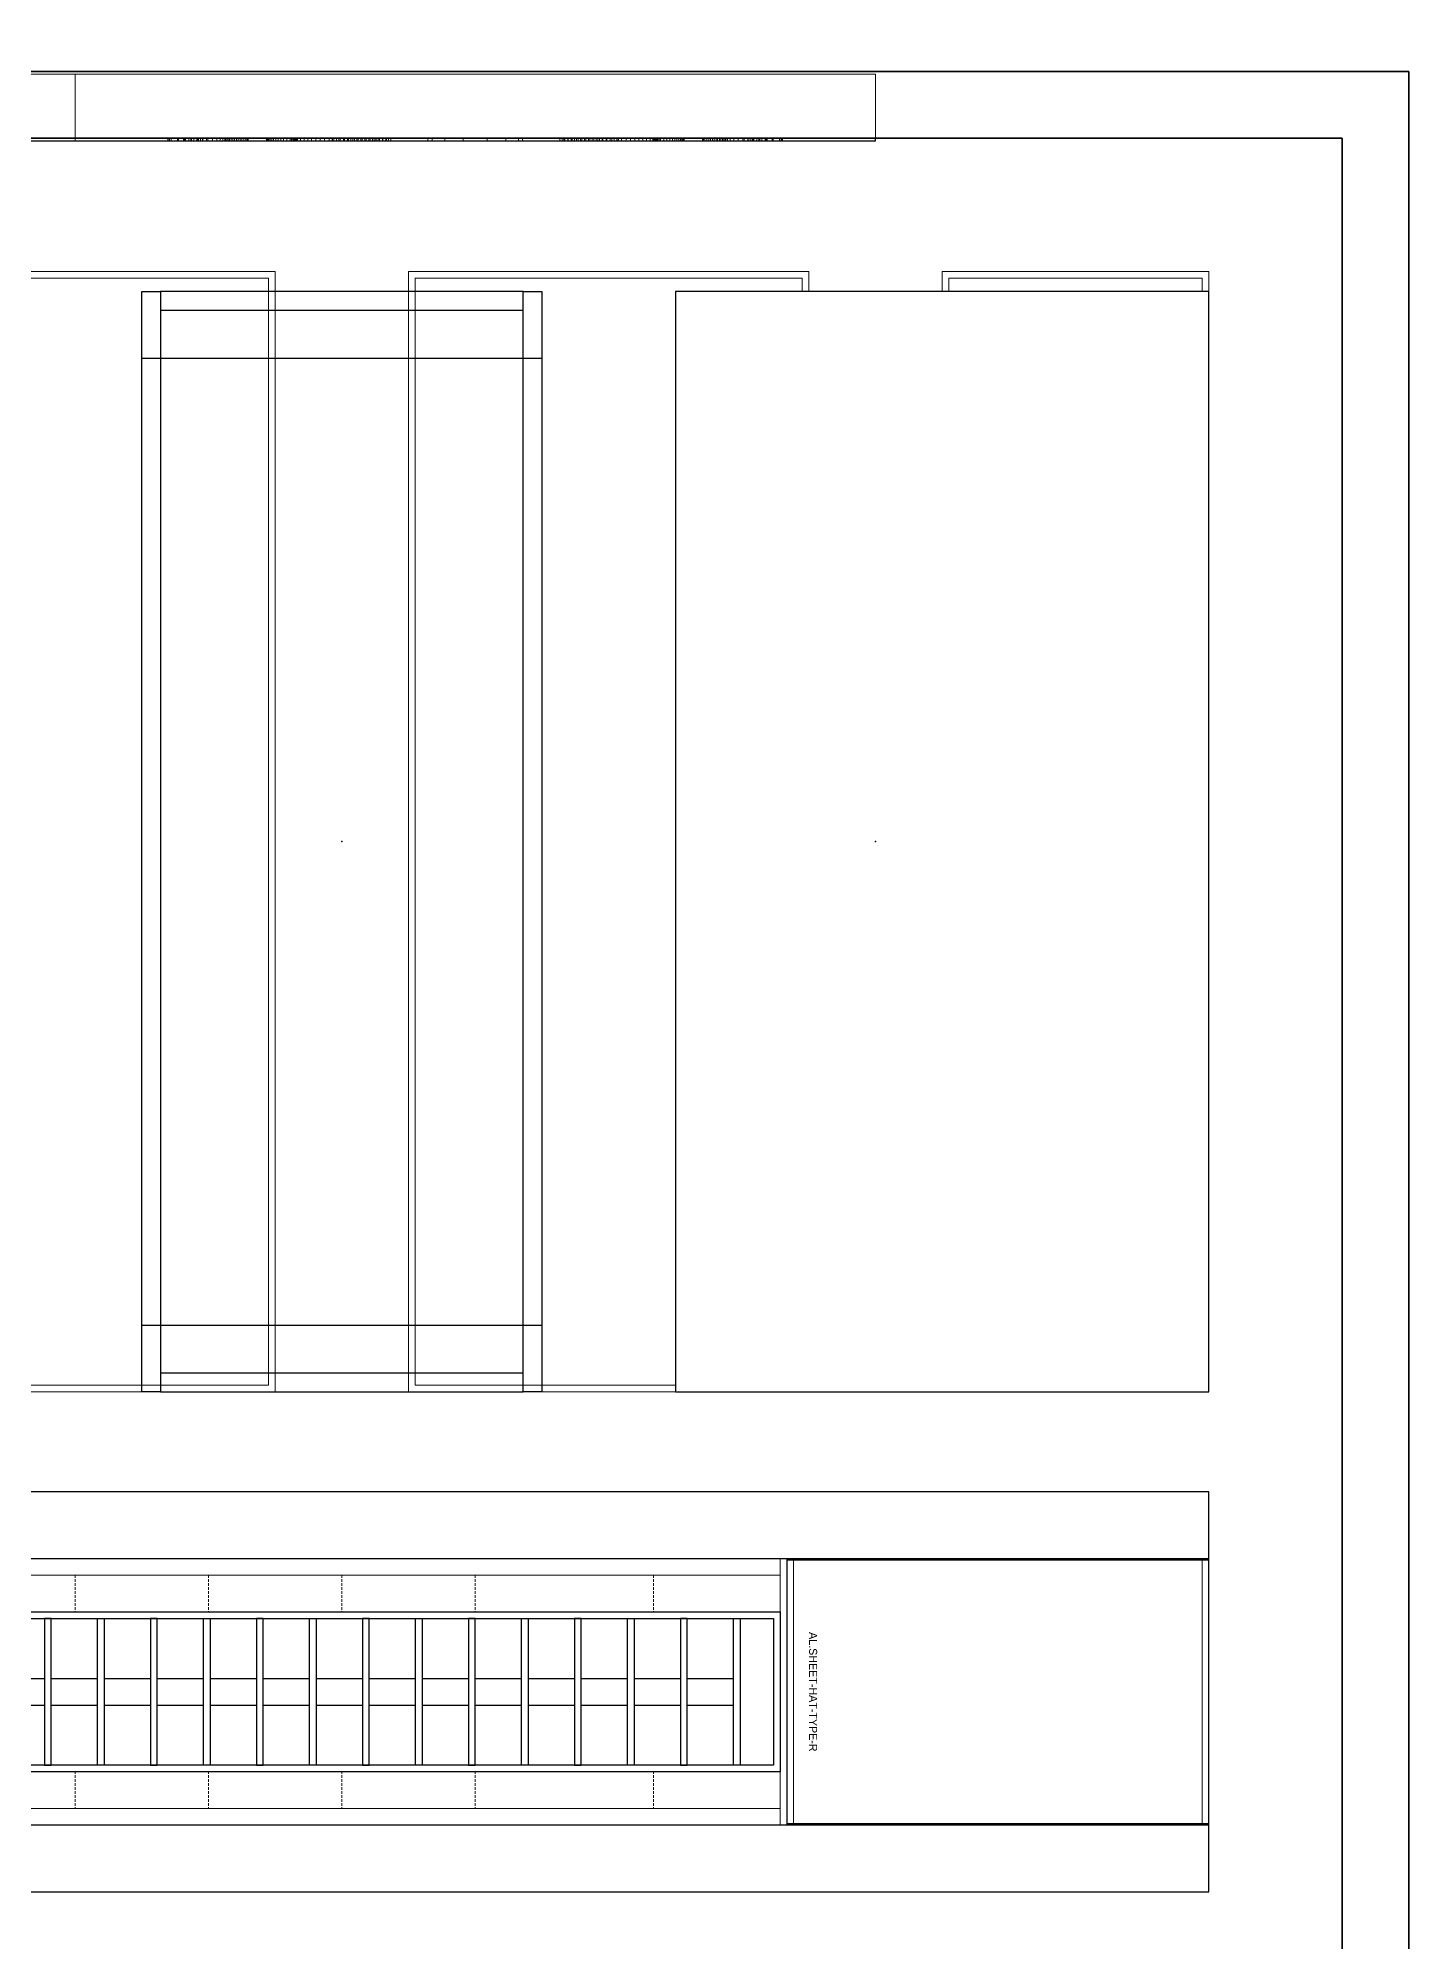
# Model space of a CAD drawing. Header units: millimetres. Extents: x 813027 to 1148939, y -931049 to -10.
# Drawn here: x 1026712 to 1027740, y -112173 to -110745 of the extents above; entities that cross this region are included whole.
import ezdxf
from ezdxf.enums import TextEntityAlignment as Align

# ---------------------------------------------------------------- set-up
doc = ezdxf.new("R2010")
doc.units = ezdxf.units.MM
doc.linetypes.add('DPA_Hidden 50', pattern=[3, 2, -1])
for name, color, linetype in [('000 - WIPEOUT', 250, 'Continuous'), ('001 - ASCESSORIES', 1, 'Continuous'), ('A04_TUBE SERIES', 2, 'Continuous'), ('A11_ALU.SOLID SHEET', 7, 'Continuous')]:
    doc.layers.add(name, color=color, linetype=linetype)
doc.layers.add('A-GLAZ-CURT', color=2, linetype='Continuous', lineweight=9)
doc.layers.add('I-WALL-E', color=2, linetype='Continuous', lineweight=25)

# ---------------------------------------------------------------- blocks, each defined once
blk = doc.blocks.new('DPA_CP_Metal Ceiling Panel - Vertical Panel with Gap-23421678-4160 - LOWER PLATFORM LEVEL - REFLECTED CEILING GENERAL PLAN')
at = {"layer": 'A-GLAZ-CURT'}
for p, q in [((1017796.3, -111761.8), (1017796.3, -110921.8)), ((1017796.3, -110921.8), (1018096.3, -110921.8)), ((1017796.3, -111761.8), (1017796.3, -110921.8)), ((1017796.3, -110921.8), (1018096.3, -110921.8)), ((1018096.3, -110921.8), (1017796.3, -110921.8)), ((1017796.3, -110921.8), (1017796.3, -111761.8)), ((1018096.3, -110921.8), (1017796.3, -110921.8)), ((1017796.3, -110921.8), (1017796.3, -111761.8)), ((1017796.3, -111761.8), (1017796.3, -110921.8)), ((1017796.3, -110921.8), (1018096.3, -110921.8)), ((1017801.3, -111756.8), (1017801.3, -110926.8)), ((1017801.3, -110926.8), (1018091.3, -110926.8)), ((1018091.3, -110926.8), (1018091.3, -111756.8)), ((1018096.3, -111761.8), (1018096.3, -110921.8)), ((1018096.3, -110921.8), (1018096.3, -111761.8)), ((1018096.3, -111761.8), (1018096.3, -110921.8)), ((1018096.3, -111761.8), (1018096.3, -110921.8)), ((1018096.3, -110921.8), (1018096.3, -111761.8)), ((1017801.3, -111756.8), (1018091.3, -111756.8)), ((1017796.3, -111761.8), (1018096.3, -111761.8)), ((1018096.3, -111761.8), (1017796.3, -111761.8)), ((1017796.3, -111761.8), (1018096.3, -111761.8)), ((1017796.3, -111761.8), (1018096.3, -111761.8)), ((1018096.3, -111761.8), (1017796.3, -111761.8))]:
    blk.add_line(p, q, dxfattribs=at)
blk = doc.blocks.new('DPA_CP_Metal Ceiling Panel - Vertical Panel with Gap-23421679-4160 - LOWER PLATFORM LEVEL - REFLECTED CEILING GENERAL PLAN')
at = {"layer": 'A-GLAZ-CURT'}
for p, q in [((1027396.3, -111761.8), (1027396.3, -110921.8)), ((1027396.3, -110921.8), (1027596.3, -110921.8)), ((1027396.3, -111761.8), (1027396.3, -110921.8)), ((1027396.3, -110921.8), (1027596.3, -110921.8)), ((1027596.3, -110921.8), (1027396.3, -110921.8)), ((1027396.3, -110921.8), (1027396.3, -111761.8)), ((1027596.3, -110921.8), (1027396.3, -110921.8)), ((1027396.3, -110921.8), (1027396.3, -111761.8)), ((1027396.3, -111761.8), (1027396.3, -110921.8)), ((1027396.3, -110921.8), (1027596.3, -110921.8)), ((1027401.3, -111756.8), (1027401.3, -110926.8)), ((1027401.3, -110926.8), (1027591.3, -110926.8)), ((1027591.3, -110926.8), (1027591.3, -111756.8)), ((1027596.3, -111761.8), (1027596.3, -110921.8)), ((1027596.3, -110921.8), (1027596.3, -111761.8)), ((1027596.3, -111761.8), (1027596.3, -110921.8)), ((1027596.3, -111761.8), (1027596.3, -110921.8)), ((1027596.3, -110921.8), (1027596.3, -111761.8)), ((1027401.3, -111756.8), (1027591.3, -111756.8)), ((1027396.3, -111761.8), (1027596.3, -111761.8)), ((1027596.3, -111761.8), (1027396.3, -111761.8)), ((1027396.3, -111761.8), (1027596.3, -111761.8)), ((1027396.3, -111761.8), (1027596.3, -111761.8)), ((1027596.3, -111761.8), (1027396.3, -111761.8))]:
    blk.add_line(p, q, dxfattribs=at)
blk = doc.blocks.new('DPA_CP_Metal Ceiling Luminaire2 - Linear Luminaire 2-14763311-4160 - LOWER PLATFORM LEVEL - REFLECTED CEILING GENERAL PLAN')
at = {"layer": 'A-GLAZ-CURT'}
for p, q in [((907017.8, -109924.3), (907017.8, -109649.3)), ((907017.8, -109649.3), (908274.8, -109649.3)), ((907017.8, -109649.3), (907017.8, -109924.3)), ((908274.8, -109649.3), (907017.8, -109649.3)), ((907017.8, -109649.3), (908274.8, -109649.3)), ((908274.8, -109649.3), (908274.8, -109924.3)), ((908274.8, -109924.3), (908274.8, -109649.3)), ((907017.8, -109699.3), (907017.8, -109924.3)), ((907017.8, -109699.3), (908274.8, -109699.3)), ((908274.8, -109699.3), (908274.8, -109924.3)), ((907017.8, -109874.3), (908274.8, -109874.3)), ((908274.8, -109924.3), (907017.8, -109924.3)), ((908274.8, -109924.3), (907017.8, -109924.3)), ((907017.8, -109924.3), (908274.8, -109924.3))]:
    blk.add_line(p, q, dxfattribs=at)
at = {"layer": 'A-GLAZ-CURT', "linetype": 'DPA_Hidden 50'}
for p, q in [((907112.8, -109699.3), (907112.8, -109874.3)), ((907246.3, -109699.3), (907246.3, -109874.3)), ((907346.3, -109699.3), (907346.3, -109874.3)), ((907446.3, -109699.3), (907446.3, -109874.3)), ((907546.3, -109699.3), (907546.3, -109874.3)), ((907646.3, -109699.3), (907646.3, -109874.3)), ((907746.3, -109699.3), (907746.3, -109874.3)), ((907846.3, -109699.3), (907846.3, -109874.3)), ((907946.3, -109699.3), (907946.3, -109874.3)), ((908046.3, -109699.3), (908046.3, -109874.3)), ((908179.8, -109699.3), (908179.8, -109874.3))]:
    blk.add_line(p, q, dxfattribs=at)
blk = doc.blocks.new('DPA_CP_Metal Ceiling Panel - Horizontal with Gap-20306935-4160 - LOWER PLATFORM LEVEL - REFLECTED CEILING GENERAL PLAN')
at = {"layer": 'A-GLAZ-CURT'}
for p, q in [((892696.3, -114474.3), (892696.3, -114199.3)), ((892696.3, -114199.3), (893012.8, -114199.3)), ((892696.3, -114474.3), (892696.3, -114199.3)), ((892696.3, -114199.3), (893012.8, -114199.3)), ((893012.8, -114199.3), (892696.3, -114199.3)), ((892696.3, -114199.3), (892696.3, -114474.3)), ((893012.8, -114199.3), (892696.3, -114199.3)), ((892696.3, -114199.3), (892696.3, -114474.3)), ((892696.3, -114474.3), (892696.3, -114199.3)), ((892696.3, -114199.3), (893012.8, -114199.3)), ((893012.8, -114474.3), (893012.8, -114199.3)), ((893012.8, -114199.3), (893012.8, -114474.3)), ((893012.8, -114474.3), (893012.8, -114199.3)), ((893012.8, -114474.3), (893012.8, -114199.3)), ((893012.8, -114199.3), (893012.8, -114474.3)), ((892701.3, -114469.3), (892701.3, -114204.3)), ((892701.3, -114204.3), (893007.8, -114204.3)), ((893007.8, -114204.3), (893007.8, -114469.3)), ((892701.3, -114469.3), (893007.8, -114469.3)), ((892696.3, -114474.3), (893012.8, -114474.3)), ((893012.8, -114474.3), (892696.3, -114474.3)), ((892696.3, -114474.3), (893012.8, -114474.3)), ((892696.3, -114474.3), (893012.8, -114474.3)), ((893012.8, -114474.3), (892696.3, -114474.3))]:
    blk.add_line(p, q, dxfattribs=at)
blk = doc.blocks.new('PPLS-PP21_Custom Tile Pattern - Custom Tile Pattern-V69-4160 - LOWER PLATFORM LEVEL - REFLECTED CEILING GENERAL PLAN')
at = {"layer": 'A-GLAZ-CURT'}
h = blk.add_hatch(dxfattribs=at)
h.set_pattern_fill('FP_70', color=256, style=0, pattern_type=2)
h.set_pattern_definition([(45, (-1026446.3, 110823.8), (-530.3301, 530.3301), []), (135, (-1026446.3, 110823.8), (-530.3301, -530.3301), [])])
h.paths.add_polyline_path([(300, 2), (300, 50), (-300, 50), (-300, 2)])
for p, q in [((-300, 50), (300, 50)), ((-300, 2), (-300, 50)), ((300, 50), (300, 2)), ((300, 2), (-300, 2)), ((-300, 0), (-300, 2)), ((-300, 2), (-230.4, 2)), ((-230.4, 0), (-300, 0)), ((-230.4, 2), (-230.4, 0)), ((-230.2, 2), (-230.2, 0)), ((-230.2, 0), (-229.3, 0)), ((-229.3, 2), (-229.3, 0)), ((-229.3, 0), (-228.1, 0)), ((-228.1, 2), (-228.1, 0)), ((-228.1, 0), (-223.3, 0)), ((-223.3, 2), (-223.3, 0)), ((-223.3, 0), (-218.9, 0)), ((-222.5, 2), (-222.5, 0)), ((-222.5, 0), (-218, 0)), ((-218.9, 2), (-218.9, 0)), ((-218.9, 0), (-214.8, 0)), ((-218, 2), (-218, 0)), ((-218, 0), (-213.4, 0)), ((-217.4, 2), (-217.4, 0)), ((-214.8, 2), (-214.8, 0)), ((-214.8, 0), (-211, 0)), ((-213.4, 2), (-213.4, 0)), ((-213.4, 0), (-208.9, 0)), ((-212.7, 2), (-212.7, 0)), ((-211, 2), (-211, 0)), ((-211, 0), (-207.6, 0)), ((-208.9, 2), (-208.9, 0)), ((-208.9, 0), (-204.6, 0)), ((-208.3, 2), (-208.3, 0)), ((-207.6, 2), (-207.6, 0)), ((-207.6, 0), (-206, 0)), ((-206, 0), (-206, 2)), ((-206, 2), (-201.5, 2)), ((-201.5, 0), (-206, 0)), ((-204.6, 2), (-204.6, 0)), ((-204.6, 0), (-200.6, 0)), ((-204.3, 2), (-204.3, 0)), ((-201.5, 2), (-201.5, 0)), ((-200.6, 2), (-200.6, 0)), ((-200.6, 0), (-197, 0)), ((-197, 2), (-197, 0)), ((-197, 0), (-193.8, 0)), ((-193.8, 2), (-193.8, 0)), ((-193.8, 0), (-191.2, 0)), ((-191.2, 2), (-191.2, 0)), ((-191.2, 0), (-189.2, 0)), ((-189.2, 2), (-189.2, 0)), ((-189.2, 0), (-187.9, 0)), ((-187.9, 2), (-187.9, 0)), ((-187.9, 0), (-187.3, 0)), ((-187.4, 2), (-187.4, 0)), ((-187.4, 0), (-186.4, 0)), ((-187.3, 2), (-187.3, 0)), ((-186.4, 2), (-186.4, 0)), ((-186.4, 0), (-185.3, 0)), ((-185.3, 2), (-185.3, 0)), ((-185.3, 0), (-184.2, 0)), ((-184.2, 2), (-184.2, 0)), ((-184.2, 0), (-183, 0)), ((-183, 2), (-183, 0)), ((-183, 0), (-181.7, 0)), ((-181.7, 2), (-181.7, 0)), ((-181.7, 0), (-180.5, 0)), ((-180.5, 2), (-180.5, 0)), ((-180.5, 0), (-179.1, 0)), ((-179.1, 2), (-179.1, 0)), ((-179.1, 0), (-177.8, 0)), ((-177.8, 2), (-177.8, 0)), ((-177.8, 0), (-176.4, 0)), ((-176.4, 2), (-176.4, 0)), ((-176.4, 0), (-175, 0)), ((-175, 2), (-175, 0)), ((-175, 0), (-173.5, 0)), ((-173.5, 2), (-173.5, 0)), ((-173.5, 0), (-172.1, 0)), ((-172.1, 2), (-172.1, 0)), ((-172.1, 0), (-171, 0)), ((-171, 0), (-171, 2)), ((-171, 0), (-170.4, 0)), ((-170.4, 0), (-170.4, 2)), ((-170.4, 2), (-156.5, 2)), ((-156.5, 0), (-170.4, 0)), ((-156.5, 2), (-156.5, 0)), ((-156.5, 0), (-156.2, 0)), ((-156.2, 2), (-156.2, 0)), ((-156.2, 0), (-155.6, 0)), ((-155.6, 2), (-155.6, 0)), ((-155.6, 0), (-154.8, 0)), ((-154.8, 2), (-154.8, 0)), ((-154.8, 0), (-153.8, 0)), ((-153.8, 2), (-153.8, 0)), ((-153.8, 0), (-152.6, 0)), ((-152.6, 2), (-152.6, 0)), ((-152.6, 0), (-151.2, 0)), ((-151.2, 2), (-151.2, 0)), ((-151.2, 0), (-149.6, 0)), ((-149.6, 2), (-149.6, 0)), ((-149.6, 0), (-147.8, 0)), ((-147.8, 2), (-147.8, 0)), ((-147.8, 0), (-145.8, 0)), ((-145.8, 2), (-145.8, 0)), ((-145.8, 0), (-143.7, 0)), ((-143.7, 2), (-143.7, 0)), ((-143.7, 0), (-141.4, 0)), ((-141.4, 2), (-141.4, 0)), ((-141.4, 0), (-138.9, 0)), ((-138.9, 2), (-138.9, 0)), ((-138.9, 0), (-137.9, 0)), ((-137.9, 2), (-137.9, 0)), ((-137.9, 0), (-136.9, 0)), ((-136.9, 2), (-136.9, 0)), ((-136.9, 0), (-136.1, 0)), ((-136.1, 2), (-136.1, 0)), ((-136.1, 0), (-135.3, 0)), ((-135.3, 2), (-135.3, 0)), ((-135.3, 0), (-134.7, 0)), ((-134.7, 2), (-134.7, 0)), ((-134.7, 0), (-134.2, 0)), ((-134.2, 2), (-134.2, 0)), ((-134.2, 0), (-133.8, 0)), ((-133.8, 2), (-133.8, 0)), ((-133.8, 0), (-133.5, 0)), ((-133.5, 2), (-133.5, 0)), ((-133.5, 2), (-133.5, 0)), ((-133.5, 0), (-133.3, 0)), ((-133.5, 0), (-131.1, 0)), ((-133.3, 2), (-133.3, 0)), ((-133.3, 2), (-133.3, 0)), ((-133.3, 0), (-133.2, 0)), ((-133.2, 2), (-133.2, 0)), ((-131.1, 2), (-131.1, 0)), ((-131.1, 0), (-128.4, 0)), ((-128.4, 2), (-128.4, 0)), ((-128.4, 0), (-125.6, 0)), ((-125.6, 2), (-125.6, 0)), ((-125.6, 0), (-122.7, 0)), ((-122.7, 2), (-122.7, 0)), ((-122.7, 0), (-119.6, 0)), ((-119.6, 2), (-119.6, 0)), ((-119.6, 0), (-116.3, 0)), ((-116.3, 2), (-116.3, 0)), ((-116.3, 0), (-113, 0)), ((-113, 2), (-113, 0)), ((-113, 0), (-109.5, 0)), ((-109.5, 2), (-109.5, 0)), ((-109.5, 0), (-106, 0)), ((-107.3, 0), (-107.3, 2)), ((-107.3, 2), (-74.5, 2)), ((-74.5, 0), (-107.3, 0)), ((-107, 2), (-107, 0)), ((-106, 2), (-106, 0)), ((-106, 0), (-102.4, 0)), ((-104.1, 2), (-104.1, 0)), ((-102.4, 2), (-102.4, 0)), ((-102.4, 0), (-98.7, 0)), ((-101.2, 2), (-101.2, 0)), ((-98.7, 2), (-98.7, 0)), ((-98.7, 0), (-95, 0)), ((-98.1, 2), (-98.1, 0)), ((-95.7, 2), (-95.7, 0)), ((-95, 2), (-95, 0)), ((-95, 0), (-91.9, 0)), ((-93.2, 2), (-93.2, 0)), ((-91.9, 2), (-91.9, 0)), ((-91.9, 0), (-88.9, 0)), ((-90.5, 2), (-90.5, 0)), ((-88.9, 2), (-88.9, 0)), ((-88.9, 0), (-85.9, 0)), ((-87.7, 2), (-87.7, 0)), ((-85.9, 2), (-85.9, 0)), ((-85.9, 0), (-82.9, 0)), ((-84.9, 2), (-84.9, 0)), ((-82.9, 2), (-82.9, 0)), ((-82.9, 0), (-79.9, 0)), ((-81.9, 2), (-81.9, 0)), ((-79.9, 2), (-79.9, 0)), ((-79.9, 0), (-77.1, 0)), ((-78.9, 2), (-78.9, 0)), ((-77.1, 2), (-77.1, 0)), ((-77.1, 0), (-74.4, 0)), ((-75.8, 2), (-75.8, 0)), ((-74.5, 2), (-74.5, 0)), ((-74.4, 2), (-74.4, 0)), ((-74.4, 0), (-71.8, 0)), ((-72.7, 2), (-72.7, 0)), ((-71.8, 2), (-71.8, 0)), ((-71.8, 0), (-69.4, 0)), ((-69.6, 2), (-69.6, 0)), ((-69.4, 2), (-69.4, 0)), ((-69.4, 0), (-67.2, 0)), ((-67.2, 2), (-67.2, 0)), ((-67.2, 0), (-65.2, 0)), ((-66.5, 2), (-66.5, 0)), ((-65.2, 2), (-65.2, 0)), ((-65.2, 0), (-63.4, 0)), ((-63.4, 2), (-63.4, 0)), ((-35.5, 2), (-35.5, 0)), ((-32.3, 0), (-32.3, 2)), ((-32.3, 2), (-22.8, 2)), ((-22.8, 0), (-32.3, 0)), ((-22.8, 2), (-22.8, 0)), ((-10, 0), (10, 0)), ((10, 0), (-10, 0)), ((-9, 0), (-9, 2)), ((-9, 2), (9, 2)), ((9, 0), (-9, 0)), ((9, 2), (9, 0)), ((22.8, 0), (22.8, 2)), ((22.8, 2), (32.3, 2)), ((32.3, 0), (22.8, 0)), ((32.3, 2), (32.3, 0)), ((35.5, 2), (35.5, 0)), ((63.4, 2), (63.4, 0)), ((63.4, 0), (65.2, 0)), ((65.2, 2), (65.2, 0)), ((65.2, 0), (67.2, 0)), ((66.5, 2), (66.5, 0)), ((67.2, 2), (67.2, 0)), ((67.2, 0), (69.4, 0)), ((69.4, 2), (69.4, 0)), ((69.4, 0), (71.8, 0)), ((69.6, 2), (69.6, 0)), ((71.8, 2), (71.8, 0)), ((71.8, 0), (74.4, 0)), ((72.7, 2), (72.7, 0)), ((74.4, 2), (74.4, 0)), ((74.4, 0), (77.1, 0)), ((74.5, 0), (74.5, 2)), ((74.5, 2), (107.3, 2)), ((107.3, 0), (74.5, 0)), ((75.8, 2), (75.8, 0)), ((77.1, 2), (77.1, 0)), ((77.1, 0), (79.9, 0)), ((78.9, 2), (78.9, 0)), ((79.9, 2), (79.9, 0)), ((79.9, 0), (82.9, 0)), ((81.9, 2), (81.9, 0)), ((82.9, 2), (82.9, 0)), ((82.9, 0), (85.9, 0)), ((84.9, 2), (84.9, 0)), ((85.9, 2), (85.9, 0)), ((85.9, 0), (88.9, 0)), ((87.7, 2), (87.7, 0)), ((88.9, 2), (88.9, 0)), ((88.9, 0), (91.9, 0)), ((90.5, 2), (90.5, 0)), ((91.9, 2), (91.9, 0)), ((91.9, 0), (95, 0)), ((93.2, 2), (93.2, 0)), ((95, 2), (95, 0)), ((95, 0), (98.7, 0)), ((95.7, 2), (95.7, 0)), ((98.1, 2), (98.1, 0)), ((98.7, 2), (98.7, 0)), ((98.7, 0), (102.4, 0)), ((101.2, 2), (101.2, 0)), ((102.4, 2), (102.4, 0)), ((102.4, 0), (106, 0)), ((104.1, 2), (104.1, 0)), ((106, 2), (106, 0)), ((106, 0), (109.5, 0)), ((107, 2), (107, 0)), ((107.3, 2), (107.3, 0)), ((109.5, 2), (109.5, 0)), ((109.5, 0), (113, 0)), ((113, 2), (113, 0)), ((113, 0), (116.3, 0)), ((116.3, 2), (116.3, 0)), ((116.3, 0), (119.6, 0)), ((119.6, 2), (119.6, 0)), ((119.6, 0), (122.7, 0)), ((122.7, 2), (122.7, 0)), ((122.7, 0), (125.6, 0)), ((125.6, 2), (125.6, 0)), ((125.6, 0), (128.4, 0)), ((128.4, 2), (128.4, 0)), ((128.4, 0), (131.1, 0)), ((131.1, 2), (131.1, 0)), ((131.1, 0), (133.5, 0)), ((133.2, 2), (133.2, 0)), ((133.2, 0), (133.3, 0)), ((133.3, 2), (133.3, 0)), ((133.3, 2), (133.3, 0)), ((133.3, 0), (133.5, 0)), ((133.5, 2), (133.5, 0)), ((133.5, 2), (133.5, 0)), ((133.5, 0), (133.8, 0)), ((133.8, 2), (133.8, 0)), ((133.8, 0), (134.2, 0)), ((134.2, 2), (134.2, 0)), ((134.2, 0), (134.7, 0)), ((134.7, 2), (134.7, 0)), ((134.7, 0), (135.3, 0)), ((135.3, 2), (135.3, 0)), ((135.3, 0), (136.1, 0)), ((136.1, 2), (136.1, 0)), ((136.1, 0), (136.9, 0)), ((136.9, 2), (136.9, 0)), ((136.9, 0), (137.9, 0)), ((137.9, 2), (137.9, 0)), ((137.9, 0), (138.9, 0)), ((138.9, 2), (138.9, 0)), ((138.9, 0), (141.4, 0)), ((141.4, 2), (141.4, 0)), ((141.4, 0), (143.7, 0)), ((143.7, 2), (143.7, 0)), ((143.7, 0), (145.8, 0)), ((145.8, 2), (145.8, 0)), ((145.8, 0), (147.8, 0)), ((147.8, 2), (147.8, 0)), ((147.8, 0), (149.6, 0)), ((149.6, 2), (149.6, 0)), ((149.6, 0), (151.2, 0)), ((151.2, 2), (151.2, 0)), ((151.2, 0), (152.6, 0)), ((152.6, 2), (152.6, 0)), ((152.6, 0), (153.8, 0)), ((153.8, 2), (153.8, 0)), ((153.8, 0), (154.8, 0)), ((154.8, 2), (154.8, 0)), ((154.8, 0), (155.6, 0)), ((155.6, 2), (155.6, 0)), ((155.6, 0), (156.2, 0)), ((156.2, 2), (156.2, 0)), ((156.2, 0), (156.5, 0)), ((156.5, 0), (156.5, 2)), ((156.5, 2), (170.4, 2)), ((170.4, 0), (156.5, 0)), ((170.4, 2), (170.4, 0)), ((170.4, 0), (171, 0)), ((171, 0), (171, 2)), ((171, 0), (172.1, 0)), ((172.1, 2), (172.1, 0)), ((172.1, 0), (173.5, 0)), ((173.5, 2), (173.5, 0)), ((173.5, 0), (175, 0)), ((175, 2), (175, 0)), ((175, 0), (176.4, 0)), ((176.4, 2), (176.4, 0)), ((176.4, 0), (177.8, 0)), ((177.8, 2), (177.8, 0)), ((177.8, 0), (179.1, 0)), ((179.1, 2), (179.1, 0)), ((179.1, 0), (180.5, 0)), ((180.5, 2), (180.5, 0)), ((180.5, 0), (181.7, 0)), ((181.7, 2), (181.7, 0)), ((181.7, 0), (183, 0)), ((183, 2), (183, 0)), ((183, 0), (184.2, 0)), ((184.2, 2), (184.2, 0)), ((184.2, 0), (185.3, 0)), ((185.3, 2), (185.3, 0)), ((185.3, 0), (186.4, 0)), ((186.4, 2), (186.4, 0)), ((186.4, 0), (187.4, 0)), ((187.3, 2), (187.3, 0)), ((187.3, 0), (187.9, 0)), ((187.4, 2), (187.4, 0)), ((187.9, 2), (187.9, 0)), ((187.9, 0), (189.2, 0)), ((189.2, 2), (189.2, 0)), ((189.2, 0), (191.2, 0)), ((191.2, 2), (191.2, 0)), ((191.2, 0), (193.8, 0)), ((193.8, 2), (193.8, 0)), ((193.8, 0), (197, 0)), ((197, 2), (197, 0)), ((197, 0), (200.6, 0)), ((200.6, 2), (200.6, 0)), ((200.6, 0), (204.6, 0)), ((201.5, 0), (201.5, 2)), ((201.5, 2), (206, 2)), ((206, 0), (201.5, 0)), ((204.3, 2), (204.3, 0)), ((204.6, 2), (204.6, 0)), ((204.6, 0), (208.9, 0)), ((206, 2), (206, 0)), ((206, 0), (207.6, 0)), ((207.6, 2), (207.6, 0)), ((207.6, 0), (211, 0)), ((208.3, 2), (208.3, 0)), ((208.9, 2), (208.9, 0)), ((208.9, 0), (213.4, 0)), ((211, 2), (211, 0)), ((211, 0), (214.8, 0)), ((212.7, 2), (212.7, 0)), ((213.4, 2), (213.4, 0)), ((213.4, 0), (218, 0)), ((214.8, 2), (214.8, 0)), ((214.8, 0), (218.9, 0)), ((217.4, 2), (217.4, 0)), ((218, 2), (218, 0)), ((218, 0), (222.5, 0)), ((218.9, 2), (218.9, 0)), ((218.9, 0), (223.3, 0)), ((222.5, 2), (222.5, 0)), ((223.3, 2), (223.3, 0)), ((223.3, 0), (228.1, 0)), ((228.1, 2), (228.1, 0)), ((228.1, 0), (229.3, 0)), ((229.3, 2), (229.3, 0)), ((229.3, 0), (230.2, 0)), ((230.2, 2), (230.2, 0)), ((230.4, 0), (230.4, 2)), ((230.4, 2), (300, 2)), ((300, 0), (230.4, 0)), ((300, 2), (300, 0))]:
    blk.add_line(p, q, dxfattribs=at)
for points, knots in [([(-74.5, 0), (-72.4, 0), (-63.8, 0), (-48.4, 0), (-36.5, 0), (-32.3, 0)], [33.057531, 33.057531, 33.057531, 33.057531, 40.784289, 62.793565, 77.748067, 77.748067, 77.748067, 77.748067]), ([(-35.5, 0), (-35.6, 0), (-36.1, 0), (-29.7, 0), (-22.1, 0), (-14, 0), (-10.5, 0), (-9, 0)], [0, 0, 0, 0, 2.896439, 8.596022, 15.081878, 26.744535, 36.912071, 36.912071, 36.912071, 36.912071]), ([(-22.8, 0), (-23.8, 0), (-27.1, 0), (-31.2, 0), (-34.7, 0), (-35.3, 0), (-35.5, 0)], [143.109362, 143.109362, 143.109362, 143.109362, 147.530666, 157.225744, 158.961676, 159.492878, 159.492878, 159.492878, 159.492878]), ([(9, 0), (10.5, 0), (14, 0), (22.1, 0), (29.7, 0), (36.1, 0), (35.6, 0), (35.5, 0)], [42.834368, 42.834368, 42.834368, 42.834368, 53.001904, 64.664561, 71.150417, 76.85, 79.746439, 79.746439, 79.746439, 79.746439]), ([(35.5, 0), (35.3, 0), (34.7, 0), (31.2, 0), (27.1, 0), (23.8, 0), (22.8, 0)], [79.746439, 79.746439, 79.746439, 79.746439, 80.277641, 82.013573, 91.708651, 96.129955, 96.129955, 96.129955, 96.129955]), ([(32.3, 0), (36.5, 0), (48.4, 0), (63.8, 0), (72.4, 0), (74.5, 0)], [28.279951, 28.279951, 28.279951, 28.279951, 43.234453, 65.243729, 72.970487, 72.970487, 72.970487, 72.970487])]:
    blk.add_open_spline(points, degree=3, knots=knots, dxfattribs=at)
blk = doc.blocks.new('PPLS-PP21_Custom Tile Pattern - Custom Tile Pattern-V70-4160 - LOWER PLATFORM LEVEL - REFLECTED CEILING GENERAL PLAN')
at = {"layer": 'A-GLAZ-CURT'}
h = blk.add_hatch(dxfattribs=at)
h.set_pattern_fill('FP_71', color=256, style=0, pattern_type=2)
h.set_pattern_definition([(45, (-1027046.3, 110823.8), (-530.3301, 530.3301), []), (135, (-1027046.3, 110823.8), (-530.3301, -530.3301), [])])
h.paths.add_polyline_path([(300, 2), (300, 50), (-300, 50), (-300, 2)])
for p, q in [((-300, 50), (300, 50)), ((-300, 2), (-300, 50)), ((300, 50), (300, 2)), ((300, 2), (-300, 2)), ((-300, 0), (-300, 2)), ((-300, 2), (-230.4, 2)), ((-230.4, 0), (-300, 0)), ((-230.4, 2), (-230.4, 0)), ((-230.2, 2), (-230.2, 0)), ((-230.2, 0), (-229.3, 0)), ((-229.3, 2), (-229.3, 0)), ((-229.3, 0), (-228.1, 0)), ((-228.1, 2), (-228.1, 0)), ((-228.1, 0), (-223.3, 0)), ((-223.3, 2), (-223.3, 0)), ((-223.3, 0), (-218.9, 0)), ((-222.5, 2), (-222.5, 0)), ((-222.5, 0), (-218, 0)), ((-218.9, 2), (-218.9, 0)), ((-218.9, 0), (-214.8, 0)), ((-218, 2), (-218, 0)), ((-218, 0), (-213.4, 0)), ((-217.4, 2), (-217.4, 0)), ((-214.8, 2), (-214.8, 0)), ((-214.8, 0), (-211, 0)), ((-213.4, 2), (-213.4, 0)), ((-213.4, 0), (-208.9, 0)), ((-212.7, 2), (-212.7, 0)), ((-211, 2), (-211, 0)), ((-211, 0), (-207.6, 0)), ((-208.9, 2), (-208.9, 0)), ((-208.9, 0), (-204.6, 0)), ((-208.3, 2), (-208.3, 0)), ((-207.6, 2), (-207.6, 0)), ((-207.6, 0), (-206, 0)), ((-206, 0), (-206, 2)), ((-206, 2), (-201.5, 2)), ((-201.5, 0), (-206, 0)), ((-204.6, 2), (-204.6, 0)), ((-204.6, 0), (-200.6, 0)), ((-204.3, 2), (-204.3, 0)), ((-201.5, 2), (-201.5, 0)), ((-200.6, 2), (-200.6, 0)), ((-200.6, 0), (-197, 0)), ((-197, 2), (-197, 0)), ((-197, 0), (-193.8, 0)), ((-193.8, 2), (-193.8, 0)), ((-193.8, 0), (-191.2, 0)), ((-191.2, 2), (-191.2, 0)), ((-191.2, 0), (-189.2, 0)), ((-189.2, 2), (-189.2, 0)), ((-189.2, 0), (-187.9, 0)), ((-187.9, 2), (-187.9, 0)), ((-187.9, 0), (-187.3, 0)), ((-187.4, 2), (-187.4, 0)), ((-187.4, 0), (-186.4, 0)), ((-187.3, 2), (-187.3, 0)), ((-186.4, 2), (-186.4, 0)), ((-186.4, 0), (-185.3, 0)), ((-185.3, 2), (-185.3, 0)), ((-185.3, 0), (-184.2, 0)), ((-184.2, 2), (-184.2, 0)), ((-184.2, 0), (-183, 0)), ((-183, 2), (-183, 0)), ((-183, 0), (-181.7, 0)), ((-181.7, 2), (-181.7, 0)), ((-181.7, 0), (-180.5, 0)), ((-180.5, 2), (-180.5, 0)), ((-180.5, 0), (-179.1, 0)), ((-179.1, 2), (-179.1, 0)), ((-179.1, 0), (-177.8, 0)), ((-177.8, 2), (-177.8, 0)), ((-177.8, 0), (-176.4, 0)), ((-176.4, 2), (-176.4, 0)), ((-176.4, 0), (-175, 0)), ((-175, 2), (-175, 0)), ((-175, 0), (-173.5, 0)), ((-173.5, 2), (-173.5, 0)), ((-173.5, 0), (-172.1, 0)), ((-172.1, 2), (-172.1, 0)), ((-172.1, 0), (-171, 0)), ((-171, 0), (-171, 2)), ((-171, 0), (-170.4, 0)), ((-170.4, 0), (-170.4, 2)), ((-170.4, 2), (-156.5, 2)), ((-156.5, 0), (-170.4, 0)), ((-156.5, 2), (-156.5, 0)), ((-156.5, 0), (-156.2, 0)), ((-156.2, 2), (-156.2, 0)), ((-156.2, 0), (-155.6, 0)), ((-155.6, 2), (-155.6, 0)), ((-155.6, 0), (-154.8, 0)), ((-154.8, 2), (-154.8, 0)), ((-154.8, 0), (-153.8, 0)), ((-153.8, 2), (-153.8, 0)), ((-153.8, 0), (-152.6, 0)), ((-152.6, 2), (-152.6, 0)), ((-152.6, 0), (-151.2, 0)), ((-151.2, 2), (-151.2, 0)), ((-151.2, 0), (-149.6, 0)), ((-149.6, 2), (-149.6, 0)), ((-149.6, 0), (-147.8, 0)), ((-147.8, 2), (-147.8, 0)), ((-147.8, 0), (-145.8, 0)), ((-145.8, 2), (-145.8, 0)), ((-145.8, 0), (-143.7, 0)), ((-143.7, 2), (-143.7, 0)), ((-143.7, 0), (-141.4, 0)), ((-141.4, 2), (-141.4, 0)), ((-141.4, 0), (-138.9, 0)), ((-138.9, 2), (-138.9, 0)), ((-138.9, 0), (-137.9, 0)), ((-137.9, 2), (-137.9, 0)), ((-137.9, 0), (-136.9, 0)), ((-136.9, 2), (-136.9, 0)), ((-136.9, 0), (-136.1, 0)), ((-136.1, 2), (-136.1, 0)), ((-136.1, 0), (-135.3, 0)), ((-135.3, 2), (-135.3, 0)), ((-135.3, 0), (-134.7, 0)), ((-134.7, 2), (-134.7, 0)), ((-134.7, 0), (-134.2, 0)), ((-134.2, 2), (-134.2, 0)), ((-134.2, 0), (-133.8, 0)), ((-133.8, 2), (-133.8, 0)), ((-133.8, 0), (-133.5, 0)), ((-133.5, 2), (-133.5, 0)), ((-133.5, 2), (-133.5, 0)), ((-133.5, 0), (-133.3, 0)), ((-133.5, 0), (-131.1, 0)), ((-133.3, 2), (-133.3, 0)), ((-133.3, 2), (-133.3, 0)), ((-133.3, 0), (-133.2, 0)), ((-133.2, 2), (-133.2, 0)), ((-131.1, 2), (-131.1, 0)), ((-131.1, 0), (-128.4, 0)), ((-128.4, 2), (-128.4, 0)), ((-128.4, 0), (-125.6, 0)), ((-125.6, 2), (-125.6, 0)), ((-125.6, 0), (-122.7, 0)), ((-122.7, 2), (-122.7, 0)), ((-122.7, 0), (-119.6, 0)), ((-119.6, 2), (-119.6, 0)), ((-119.6, 0), (-116.3, 0)), ((-116.3, 2), (-116.3, 0)), ((-116.3, 0), (-113, 0)), ((-113, 2), (-113, 0)), ((-113, 0), (-109.5, 0)), ((-109.5, 2), (-109.5, 0)), ((-109.5, 0), (-106, 0)), ((-107.3, 0), (-107.3, 2)), ((-107.3, 2), (-74.5, 2)), ((-74.5, 0), (-107.3, 0)), ((-107, 2), (-107, 0)), ((-106, 2), (-106, 0)), ((-106, 0), (-102.4, 0)), ((-104.1, 2), (-104.1, 0)), ((-102.4, 2), (-102.4, 0)), ((-102.4, 0), (-98.7, 0)), ((-101.2, 2), (-101.2, 0)), ((-98.7, 2), (-98.7, 0)), ((-98.7, 0), (-95, 0)), ((-98.1, 2), (-98.1, 0)), ((-95.7, 2), (-95.7, 0)), ((-95, 2), (-95, 0)), ((-95, 0), (-91.9, 0)), ((-93.2, 2), (-93.2, 0)), ((-91.9, 2), (-91.9, 0)), ((-91.9, 0), (-88.9, 0)), ((-90.5, 2), (-90.5, 0)), ((-88.9, 2), (-88.9, 0)), ((-88.9, 0), (-85.9, 0)), ((-87.7, 2), (-87.7, 0)), ((-85.9, 2), (-85.9, 0)), ((-85.9, 0), (-82.9, 0)), ((-84.9, 2), (-84.9, 0)), ((-82.9, 2), (-82.9, 0)), ((-82.9, 0), (-79.9, 0)), ((-81.9, 2), (-81.9, 0)), ((-79.9, 2), (-79.9, 0)), ((-79.9, 0), (-77.1, 0)), ((-78.9, 2), (-78.9, 0)), ((-77.1, 2), (-77.1, 0)), ((-77.1, 0), (-74.4, 0)), ((-75.8, 2), (-75.8, 0)), ((-74.5, 2), (-74.5, 0)), ((-74.4, 2), (-74.4, 0)), ((-74.4, 0), (-71.8, 0)), ((-72.7, 2), (-72.7, 0)), ((-71.8, 2), (-71.8, 0)), ((-71.8, 0), (-69.4, 0)), ((-69.6, 2), (-69.6, 0)), ((-69.4, 2), (-69.4, 0)), ((-69.4, 0), (-67.2, 0)), ((-67.2, 2), (-67.2, 0)), ((-67.2, 0), (-65.2, 0)), ((-66.5, 2), (-66.5, 0)), ((-65.2, 2), (-65.2, 0)), ((-65.2, 0), (-63.4, 0)), ((-63.4, 2), (-63.4, 0)), ((-35.5, 2), (-35.5, 0)), ((-32.3, 0), (-32.3, 2)), ((-32.3, 2), (-22.8, 2)), ((-22.8, 0), (-32.3, 0)), ((-22.8, 2), (-22.8, 0)), ((-10, 0), (10, 0)), ((10, 0), (-10, 0)), ((-9, 0), (-9, 2)), ((-9, 2), (9, 2)), ((9, 0), (-9, 0)), ((9, 2), (9, 0)), ((22.8, 0), (22.8, 2)), ((22.8, 2), (32.3, 2)), ((32.3, 0), (22.8, 0)), ((32.3, 2), (32.3, 0)), ((35.5, 2), (35.5, 0)), ((63.4, 2), (63.4, 0)), ((63.4, 0), (65.2, 0)), ((65.2, 2), (65.2, 0)), ((65.2, 0), (67.2, 0)), ((66.5, 2), (66.5, 0)), ((67.2, 2), (67.2, 0)), ((67.2, 0), (69.4, 0)), ((69.4, 2), (69.4, 0)), ((69.4, 0), (71.8, 0)), ((69.6, 2), (69.6, 0)), ((71.8, 2), (71.8, 0)), ((71.8, 0), (74.4, 0)), ((72.7, 2), (72.7, 0)), ((74.4, 2), (74.4, 0)), ((74.4, 0), (77.1, 0)), ((74.5, 0), (74.5, 2)), ((74.5, 2), (107.3, 2)), ((107.3, 0), (74.5, 0)), ((75.8, 2), (75.8, 0)), ((77.1, 2), (77.1, 0)), ((77.1, 0), (79.9, 0)), ((78.9, 2), (78.9, 0)), ((79.9, 2), (79.9, 0)), ((79.9, 0), (82.9, 0)), ((81.9, 2), (81.9, 0)), ((82.9, 2), (82.9, 0)), ((82.9, 0), (85.9, 0)), ((84.9, 2), (84.9, 0)), ((85.9, 2), (85.9, 0)), ((85.9, 0), (88.9, 0)), ((87.7, 2), (87.7, 0)), ((88.9, 2), (88.9, 0)), ((88.9, 0), (91.9, 0)), ((90.5, 2), (90.5, 0)), ((91.9, 2), (91.9, 0)), ((91.9, 0), (95, 0)), ((93.2, 2), (93.2, 0)), ((95, 2), (95, 0)), ((95, 0), (98.7, 0)), ((95.7, 2), (95.7, 0)), ((98.1, 2), (98.1, 0)), ((98.7, 2), (98.7, 0)), ((98.7, 0), (102.4, 0)), ((101.2, 2), (101.2, 0)), ((102.4, 2), (102.4, 0)), ((102.4, 0), (106, 0)), ((104.1, 2), (104.1, 0)), ((106, 2), (106, 0)), ((106, 0), (109.5, 0)), ((107, 2), (107, 0)), ((107.3, 2), (107.3, 0)), ((109.5, 2), (109.5, 0)), ((109.5, 0), (113, 0)), ((113, 2), (113, 0)), ((113, 0), (116.3, 0)), ((116.3, 2), (116.3, 0)), ((116.3, 0), (119.6, 0)), ((119.6, 2), (119.6, 0)), ((119.6, 0), (122.7, 0)), ((122.7, 2), (122.7, 0)), ((122.7, 0), (125.6, 0)), ((125.6, 2), (125.6, 0)), ((125.6, 0), (128.4, 0)), ((128.4, 2), (128.4, 0)), ((128.4, 0), (131.1, 0)), ((131.1, 2), (131.1, 0)), ((131.1, 0), (133.5, 0)), ((133.2, 2), (133.2, 0)), ((133.2, 0), (133.3, 0)), ((133.3, 2), (133.3, 0)), ((133.3, 2), (133.3, 0)), ((133.3, 0), (133.5, 0)), ((133.5, 2), (133.5, 0)), ((133.5, 2), (133.5, 0)), ((133.5, 0), (133.8, 0)), ((133.8, 2), (133.8, 0)), ((133.8, 0), (134.2, 0)), ((134.2, 2), (134.2, 0)), ((134.2, 0), (134.7, 0)), ((134.7, 2), (134.7, 0)), ((134.7, 0), (135.3, 0)), ((135.3, 2), (135.3, 0)), ((135.3, 0), (136.1, 0)), ((136.1, 2), (136.1, 0)), ((136.1, 0), (136.9, 0)), ((136.9, 2), (136.9, 0)), ((136.9, 0), (137.9, 0)), ((137.9, 2), (137.9, 0)), ((137.9, 0), (138.9, 0)), ((138.9, 2), (138.9, 0)), ((138.9, 0), (141.4, 0)), ((141.4, 2), (141.4, 0)), ((141.4, 0), (143.7, 0)), ((143.7, 2), (143.7, 0)), ((143.7, 0), (145.8, 0)), ((145.8, 2), (145.8, 0)), ((145.8, 0), (147.8, 0)), ((147.8, 2), (147.8, 0)), ((147.8, 0), (149.6, 0)), ((149.6, 2), (149.6, 0)), ((149.6, 0), (151.2, 0)), ((151.2, 2), (151.2, 0)), ((151.2, 0), (152.6, 0)), ((152.6, 2), (152.6, 0)), ((152.6, 0), (153.8, 0)), ((153.8, 2), (153.8, 0)), ((153.8, 0), (154.8, 0)), ((154.8, 2), (154.8, 0)), ((154.8, 0), (155.6, 0)), ((155.6, 2), (155.6, 0)), ((155.6, 0), (156.2, 0)), ((156.2, 2), (156.2, 0)), ((156.2, 0), (156.5, 0)), ((156.5, 0), (156.5, 2)), ((156.5, 2), (170.4, 2)), ((170.4, 0), (156.5, 0)), ((170.4, 2), (170.4, 0)), ((170.4, 0), (171, 0)), ((171, 0), (171, 2)), ((171, 0), (172.1, 0)), ((172.1, 2), (172.1, 0)), ((172.1, 0), (173.5, 0)), ((173.5, 2), (173.5, 0)), ((173.5, 0), (175, 0)), ((175, 2), (175, 0)), ((175, 0), (176.4, 0)), ((176.4, 2), (176.4, 0)), ((176.4, 0), (177.8, 0)), ((177.8, 2), (177.8, 0)), ((177.8, 0), (179.1, 0)), ((179.1, 2), (179.1, 0)), ((179.1, 0), (180.5, 0)), ((180.5, 2), (180.5, 0)), ((180.5, 0), (181.7, 0)), ((181.7, 2), (181.7, 0)), ((181.7, 0), (183, 0)), ((183, 2), (183, 0)), ((183, 0), (184.2, 0)), ((184.2, 2), (184.2, 0)), ((184.2, 0), (185.3, 0)), ((185.3, 2), (185.3, 0)), ((185.3, 0), (186.4, 0)), ((186.4, 2), (186.4, 0)), ((186.4, 0), (187.4, 0)), ((187.3, 2), (187.3, 0)), ((187.3, 0), (187.9, 0)), ((187.4, 2), (187.4, 0)), ((187.9, 2), (187.9, 0)), ((187.9, 0), (189.2, 0)), ((189.2, 2), (189.2, 0)), ((189.2, 0), (191.2, 0)), ((191.2, 2), (191.2, 0)), ((191.2, 0), (193.8, 0)), ((193.8, 2), (193.8, 0)), ((193.8, 0), (197, 0)), ((197, 2), (197, 0)), ((197, 0), (200.6, 0)), ((200.6, 2), (200.6, 0)), ((200.6, 0), (204.6, 0)), ((201.5, 0), (201.5, 2)), ((201.5, 2), (206, 2)), ((206, 0), (201.5, 0)), ((204.3, 2), (204.3, 0)), ((204.6, 2), (204.6, 0)), ((204.6, 0), (208.9, 0)), ((206, 2), (206, 0)), ((206, 0), (207.6, 0)), ((207.6, 2), (207.6, 0)), ((207.6, 0), (211, 0)), ((208.3, 2), (208.3, 0)), ((208.9, 2), (208.9, 0)), ((208.9, 0), (213.4, 0)), ((211, 2), (211, 0)), ((211, 0), (214.8, 0)), ((212.7, 2), (212.7, 0)), ((213.4, 2), (213.4, 0)), ((213.4, 0), (218, 0)), ((214.8, 2), (214.8, 0)), ((214.8, 0), (218.9, 0)), ((217.4, 2), (217.4, 0)), ((218, 2), (218, 0)), ((218, 0), (222.5, 0)), ((218.9, 2), (218.9, 0)), ((218.9, 0), (223.3, 0)), ((222.5, 2), (222.5, 0)), ((223.3, 2), (223.3, 0)), ((223.3, 0), (228.1, 0)), ((228.1, 2), (228.1, 0)), ((228.1, 0), (229.3, 0)), ((229.3, 2), (229.3, 0)), ((229.3, 0), (230.2, 0)), ((230.2, 2), (230.2, 0)), ((230.4, 0), (230.4, 2)), ((230.4, 2), (300, 2)), ((300, 0), (230.4, 0)), ((300, 2), (300, 0))]:
    blk.add_line(p, q, dxfattribs=at)
for points, knots in [([(-74.5, 0), (-72.4, 0), (-63.8, 0), (-48.4, 0), (-36.5, 0), (-32.3, 0)], [33.057531, 33.057531, 33.057531, 33.057531, 40.784289, 62.793565, 77.748067, 77.748067, 77.748067, 77.748067]), ([(-35.5, 0), (-35.6, 0), (-36.1, 0), (-29.7, 0), (-22.1, 0), (-14, 0), (-10.5, 0), (-9, 0)], [0, 0, 0, 0, 2.896439, 8.596022, 15.081878, 26.744535, 36.912071, 36.912071, 36.912071, 36.912071]), ([(-22.8, 0), (-23.8, 0), (-27.1, 0), (-31.2, 0), (-34.7, 0), (-35.3, 0), (-35.5, 0)], [143.109362, 143.109362, 143.109362, 143.109362, 147.530666, 157.225744, 158.961676, 159.492878, 159.492878, 159.492878, 159.492878]), ([(9, 0), (10.5, 0), (14, 0), (22.1, 0), (29.7, 0), (36.1, 0), (35.6, 0), (35.5, 0)], [42.834368, 42.834368, 42.834368, 42.834368, 53.001904, 64.664561, 71.150417, 76.85, 79.746439, 79.746439, 79.746439, 79.746439]), ([(35.5, 0), (35.3, 0), (34.7, 0), (31.2, 0), (27.1, 0), (23.8, 0), (22.8, 0)], [79.746439, 79.746439, 79.746439, 79.746439, 80.277641, 82.013573, 91.708651, 96.129955, 96.129955, 96.129955, 96.129955]), ([(32.3, 0), (36.5, 0), (48.4, 0), (63.8, 0), (72.4, 0), (74.5, 0)], [28.279951, 28.279951, 28.279951, 28.279951, 43.234453, 65.243729, 72.970487, 72.970487, 72.970487, 72.970487])]:
    blk.add_open_spline(points, degree=3, knots=knots, dxfattribs=at)
blk = doc.blocks.new('C-2-PP21-AR-4160-01-B_20250829-084021_EXCL')
at = {"layer": 'A-GLAZ-CURT'}
for name, p in [('PPLS-PP21_Custom Tile Pattern - Custom Tile Pattern-V69-4160 - LOWER PLATFORM LEVEL - REFLECTED CEILING GENERAL PLAN', (-20650, -5482)), ('PPLS-PP21_Custom Tile Pattern - Custom Tile Pattern-V70-4160 - LOWER PLATFORM LEVEL - REFLECTED CEILING GENERAL PLAN', (-20050, -5482)), ('DPA_CP_Metal Ceiling Panel - Vertical Panel with Gap-23421678-4160 - LOWER PLATFORM LEVEL - REFLECTED CEILING GENERAL PLAN', (-1038296.3, 105341.8)), ('DPA_CP_Metal Ceiling Panel - Vertical Panel with Gap-23421678-4160 - LOWER PLATFORM LEVEL - REFLECTED CEILING GENERAL PLAN', (-1037896.3, 105341.8)), ('DPA_CP_Metal Ceiling Panel - Vertical Panel with Gap-23421679-4160 - LOWER PLATFORM LEVEL - REFLECTED CEILING GENERAL PLAN', (-1047096.3, 105341.8)), ('DPA_CP_Metal Ceiling Luminaire2 - Linear Luminaire 2-14763311-4160 - LOWER PLATFORM LEVEL - REFLECTED CEILING GENERAL PLAN', (-928096.3, 103141.8)), ('DPA_CP_Metal Ceiling Panel - Horizontal with Gap-20306935-4160 - LOWER PLATFORM LEVEL - REFLECTED CEILING GENERAL PLAN', (-912512.8, 107691.8))]:
    blk.add_blockref(name, p, dxfattribs=at)
blk = doc.blocks.new('*U491')
at = {"layer": 'A11_ALU.SOLID SHEET', "color": 0}
blk.add_lwpolyline([(316.5, -98.8), (316.5, 98.8), (0, 98.8), (0, -98.8)], close=True, dxfattribs=at)
at = {"layer": 'Defpoints', "color": 250}
blk.add_point((0, 0), dxfattribs=at)
blk.add_text('AL.SHEET-HAT-TYPE-R', height=6, rotation=270, dxfattribs=at).set_placement((15, 0), align=Align.BOTTOM_CENTER)
blk = doc.blocks.new('*U485')
at = {"color": 1}
blk.add_wipeout([(628.5, -60), (-628.5, -60), (-628.5, 60), (628.5, 60)], dxfattribs=at).dxf.layer = '000 - WIPEOUT'
at = {"layer": '001 - ASCESSORIES', "color": 0}
blk.add_lwpolyline([(628.5, -60), (-628.5, -60), (-628.5, 60), (628.5, 60)], close=True, dxfattribs=at)
at = {"layer": '001 - ASCESSORIES'}
for points in [[(623.5, -55), (-623.5, -55), (-623.5, 55), (623.5, 55)], [(-593.5, -55), (-598.5, -55), (-598.5, 55), (-593.5, 55)], [(-558.8, -55), (-553.8, -55), (-553.8, 55), (-558.8, 55)], [(-514, -55), (-519, -55), (-519, 55), (-514, 55)], [(-479.3, -55), (-474.3, -55), (-474.3, 55), (-479.3, 55)], [(-434.6, -55), (-439.6, -55), (-439.6, 55), (-434.6, 55)], [(-399.8, -55), (-394.8, -55), (-394.8, 55), (-399.8, 55)], [(-355.1, -55), (-360.1, -55), (-360.1, 55), (-355.1, 55)], [(-320.4, -55), (-315.4, -55), (-315.4, 55), (-320.4, 55)], [(-275.6, -55), (-280.6, -55), (-280.6, 55), (-275.6, 55)], [(-240.9, -55), (-235.9, -55), (-235.9, 55), (-240.9, 55)], [(-196.2, -55), (-201.2, -55), (-201.2, 55), (-196.2, 55)], [(-161.4, -55), (-156.4, -55), (-156.4, 55), (-161.4, 55)], [(-116.7, -55), (-121.7, -55), (-121.7, 55), (-116.7, 55)], [(-82, -55), (-77, -55), (-77, 55), (-82, 55)], [(-37.2, -55), (-42.2, -55), (-42.2, 55), (-37.2, 55)], [(-2.5, -55), (2.5, -55), (2.5, 55), (-2.5, 55)], [(42.2, -55), (37.2, -55), (37.2, 55), (42.2, 55)], [(77, -55), (82, -55), (82, 55), (77, 55)], [(121.7, -55), (116.7, -55), (116.7, 55), (121.7, 55)], [(156.4, -55), (161.4, -55), (161.4, 55), (156.4, 55)], [(201.2, -55), (196.2, -55), (196.2, 55), (201.2, 55)], [(235.9, -55), (240.9, -55), (240.9, 55), (235.9, 55)], [(280.6, -55), (275.6, -55), (275.6, 55), (280.6, 55)], [(315.4, -55), (320.4, -55), (320.4, 55), (315.4, 55)], [(360.1, -55), (355.1, -55), (355.1, 55), (360.1, 55)], [(394.8, -55), (399.8, -55), (399.8, 55), (394.8, 55)], [(439.6, -55), (434.6, -55), (434.6, 55), (439.6, 55)], [(474.3, -55), (479.3, -55), (479.3, 55), (474.3, 55)], [(519, -55), (514, -55), (514, 55), (519, 55)], [(553.8, -55), (558.8, -55), (558.8, 55), (553.8, 55)], [(598.5, -55), (593.5, -55), (593.5, 55), (598.5, 55)]]:
    blk.add_lwpolyline(points, close=True, dxfattribs=at)
for points in [[(-593.5, 10), (-558.8, 10)], [(-553.8, 10), (-519, 10)], [(-514, 10), (-479.3, 10)], [(-474.3, 10), (-439.6, 10)], [(-434.6, 10), (-399.8, 10)], [(-394.8, 10), (-360.1, 10)], [(-355.1, 10), (-320.4, 10)], [(-315.4, 10), (-280.6, 10)], [(-275.6, 10), (-240.9, 10)], [(-235.9, 10), (-201.2, 10)], [(-196.2, 10), (-161.4, 10)], [(-156.4, 10), (-121.7, 10)], [(-116.7, 10), (-82, 10)], [(-77, 10), (-42.2, 10)], [(-37.2, 10), (-2.5, 10)], [(2.5, 10), (37.2, 10)], [(42.2, 10), (77, 10)], [(82, 10), (116.7, 10)], [(121.7, 10), (156.4, 10)], [(161.4, 10), (196.2, 10)], [(201.2, 10), (235.9, 10)], [(240.9, 10), (275.6, 10)], [(280.6, 10), (315.4, 10)], [(320.4, 10), (355.1, 10)], [(360.1, 10), (394.8, 10)], [(399.8, 10), (434.6, 10)], [(439.6, 10), (474.3, 10)], [(479.3, 10), (514, 10)], [(519, 10), (553.8, 10)], [(558.8, 10), (593.5, 10)], [(-593.5, -10), (-558.8, -10)], [(-553.8, -10), (-519, -10)], [(-514, -10), (-479.3, -10)], [(-474.3, -10), (-439.6, -10)], [(-434.6, -10), (-399.8, -10)], [(-394.8, -10), (-360.1, -10)], [(-355.1, -10), (-320.4, -10)], [(-315.4, -10), (-280.6, -10)], [(-275.6, -10), (-240.9, -10)], [(-235.9, -10), (-201.2, -10)], [(-196.2, -10), (-161.4, -10)], [(-156.4, -10), (-121.7, -10)], [(-116.7, -10), (-82, -10)], [(-77, -10), (-42.2, -10)], [(-37.2, -10), (-2.5, -10)], [(2.5, -10), (37.2, -10)], [(42.2, -10), (77, -10)], [(82, -10), (116.7, -10)], [(121.7, -10), (156.4, -10)], [(161.4, -10), (196.2, -10)], [(201.2, -10), (235.9, -10)], [(240.9, -10), (275.6, -10)], [(280.6, -10), (315.4, -10)], [(320.4, -10), (355.1, -10)], [(360.1, -10), (394.8, -10)], [(399.8, -10), (434.6, -10)], [(439.6, -10), (474.3, -10)], [(479.3, -10), (514, -10)], [(519, -10), (553.8, -10)], [(558.8, -10), (593.5, -10)]]:
    blk.add_lwpolyline(points, dxfattribs=at)
blk = doc.blocks.new('*U492')
blk.add_attdef('EXTR.OVL-LENGTH_', (-25, -59.1), '', height=5)
blk.add_wipeout([(-25, 0), (25, 0), (25, 134900), (-25, 134900)]).dxf.layer = '000 - WIPEOUT'
at = {"layer": 'A04_TUBE SERIES', "color": 0}
blk.add_lwpolyline([(-25, 0), (25, 0), (25, 134900), (-25, 134900)], close=True, dxfattribs=at)
blk = doc.blocks.new('*U522')
for p, q in [((-362.8, -4750), (-362.8, -4450)), ((362.5, -4450), (362.5, -4750))]:
    blk.add_line(p, q)
blk.add_point((0, -4600))
at = {"layer": 'A11_ALU.SOLID SHEET', "color": 0}
for points in [[(-412.5, -4450), (412.5, -4450), (412.5, -4464), (-412.5, -4464)], [(-412.5, -4736), (-398.5, -4736), (-398.5, -4464), (-412.5, -4464)], [(412.5, -4464), (398.5, -4464), (398.5, -4736), (412.5, -4736)], [(-412.5, -4736), (412.5, -4736), (412.5, -4750), (-412.5, -4750)]]:
    blk.add_lwpolyline(points, close=True, dxfattribs=at)
blk = doc.blocks.new('*U551')
blk.add_point((0, 0))
blk.add_wipeout([(412.5, 250), (412.5, 650), (-412.5, 650), (-412.5, 250)]).dxf.layer = '000 - WIPEOUT'
blk.add_point((0, 400))
at = {"layer": 'A11_ALU.SOLID SHEET', "color": 0}
blk.add_lwpolyline([(412.5, 250), (412.5, 650), (-412.5, 650), (-412.5, 250)], close=True, dxfattribs=at)
blk = doc.blocks.new('C-2-PP21-AR-4160-01-B_20250829-084416_NEWCL')
blk.add_lwpolyline([(-117350, -5345), (-113350, -5345), (-113350, -5347), (-96550, -5347), (-96550, -2450), (-92235, -2450), (-92235, -6455), (-84190, -6455), (-84190, -5820), (-81330, -5820), (-81330, -5345), (-56900, -5345), (-56900, -6455), (-41740, -6455), (-41740, -2500), (-29350, -2500), (-29350, -5482), (-19750, -5482), (-19750, -5480), (-19400, -5480), (-19400, -7995), (-19350, -7995), (-19350, -9295), (-154550, -9295)])
at = {"rotation": 90}
blk.add_blockref('*U522', (-24750, -6007.5), dxfattribs=at)
blk.add_blockref('*U491', (-19816.5, -6645))
at = {"rotation": 270}
for p in [(-154400, -6520), (-154400, -6770)]:
    blk.add_blockref('*U492', p, dxfattribs=at)
blk.add_blockref('*U485', (-20450, -6645))
at = {"layer": 'A11_ALU.SOLID SHEET', "color": 2, "rotation": 270}
blk.add_blockref('*U551', (-20150, -6007.5), dxfattribs=at)

msp = doc.modelspace()

# ---------------------------------------------------------------- linework, layer by layer
at = {"layer": 'I-WALL-E'}
for p, q in [((1017790, -110770), (1027740, -110770)), ((1027740, -110770), (1017790, -110770)), ((1027740, -110770), (1027740, -110820)), ((1027740, -110820), (1027740, -110770)), ((1017790, -110820), (1027690, -110820)), ((1027690, -110820), (1017790, -110820)), ((1027690, -110820), (1027690, -113335)), ((1027690, -113335), (1027690, -110820)), ((1027740, -110820), (1027740, -113335)), ((1027740, -113335), (1027740, -110820))]:
    msp.add_line(p, q, dxfattribs=at)

# ---------------------------------------------------------------- block references
msp.add_blockref('C-2-PP21-AR-4160-01-B_20250829-084021_EXCL', (1047090, -105340))

# ---------------------------------------------------------------- next in the draw order: block references
msp.add_blockref('C-2-PP21-AR-4160-01-B_20250829-084416_NEWCL', (1047090, -105340))

doc.saveas('drawing.dxf')
